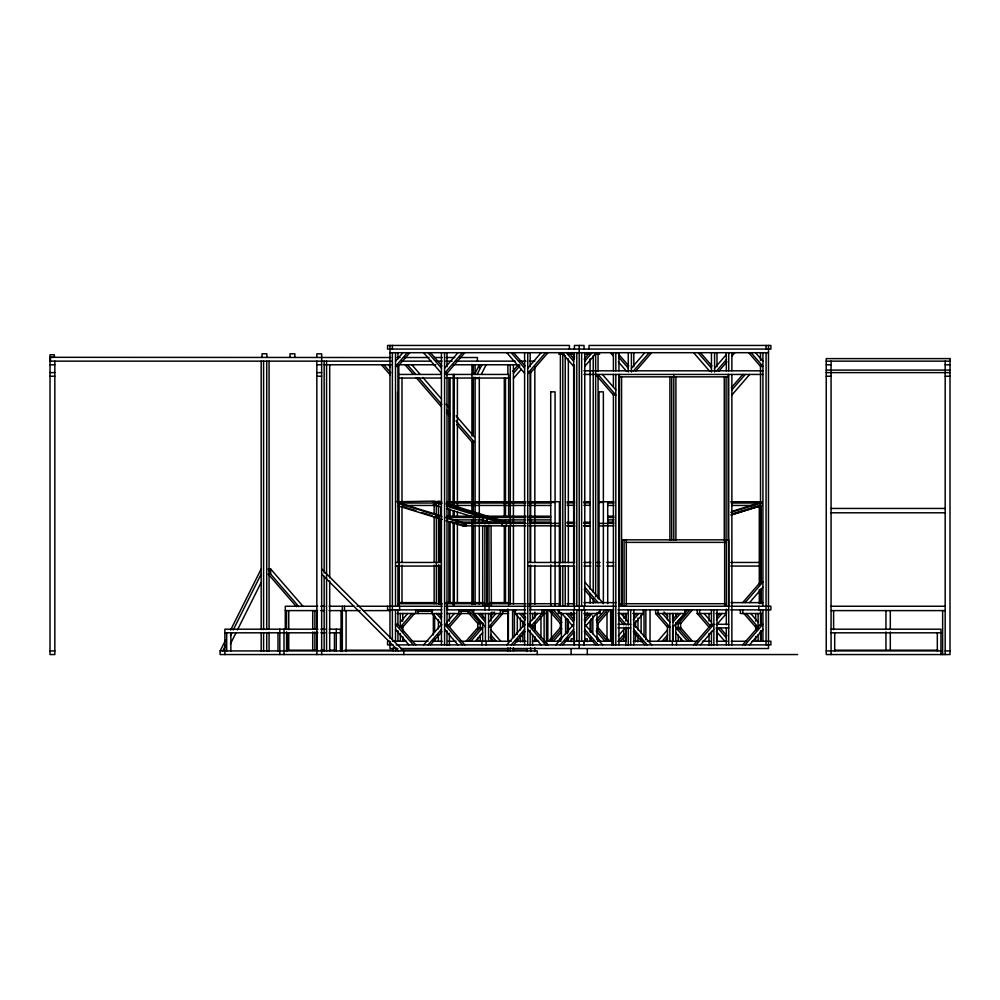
<?xml version="1.0" encoding="UTF-8"?>
<svg xmlns="http://www.w3.org/2000/svg" width="1000" height="1000" viewBox="0 0 1000 1000"><rect width="100%" height="100%" fill="white"/><g stroke="black" fill="none" stroke-linecap="round" stroke-linejoin="round"><path stroke-width="1.5" d="M50 360.95L50.012 354.775L54.363 354.775L54.363 357.312L50.012 357.312L390.725 357.525M326.562 650.925L326.562 361.15M397.55 391.863L397.55 502.425L441.475 516.013M399.137 603.713L399.137 505.875M438.975 565L438.975 603.987L441.875 603.987M438.975 562.038L438.975 518.2M761.112 603.713L761.112 589.712M761.112 581.925L761.137 505.662M501.863 525.812L502.238 523.387L447.163 506.35M506.163 525.812L506.538 523.387L446.312 504.75M510.462 525.812L510.838 523.387L446.213 503.387M463.675 526.175L464.237 523.725L466.413 523.725L465.85 526.175L463.675 526.175L446.062 520.725M463.325 526.1L464.062 523.675M797.675 654.55L220.125 654.55L220.125 650.925L225.75 639.812M230.613 630.087L261.175 568.962M222.75 650.925L225.55 645.337M230.438 635.55L231.838 632.762M233.225 629.963L261.175 574.087M230.425 643.938L236.012 632.762M237.413 629.963L261.163 582.463M475.112 373.312L479.387 364.775L479.3 367.887M477.163 374.338L481.95 364.775M481.35 374.338L486.125 364.775M395.513 361.238L402.9 352.7M407.337 352.7L395.513 366.362L397.925 366.362L409.762 352.7M444.575 368.162L457.962 352.7M462.4 352.7L444.575 373.288L446.987 373.288L464.812 352.7M512.863 371.175L518.4 364.775M513.425 373.312L519.9 365.838M513.425 378.438L521.312 369.325M527.75 368.162L541.138 352.7M545.575 352.7L527.75 373.288L530.163 373.288L547.987 352.7M584.2 359.1L589.75 352.7M584.775 361.238L592.163 352.7M584.775 366.362L596.6 352.7M400.337 622.038L407.738 613.5M412.175 613.5L400.337 627.15L402.75 627.15L414.588 613.5M631.413 368.162L644.812 352.7M633.4 371L649.237 352.7M635.812 371L651.663 352.7M423.6 644.887L441.438 624.3M446.987 622.038L454.375 613.5M428.038 644.887L441.438 629.425M430.45 644.887L441.938 631.625M447.975 626.013L458.812 613.5L458.812 609.875M449.4 627.15L461.225 613.5L461.225 609.875M465.988 641.263L477.825 627.6L482.65 627.6L470.825 641.263M490.2 614.138L492.05 612.013M468.4 641.263L480.238 627.6M490.775 616.275L494.462 612.013M488.575 622.038L495.962 613.5M475.25 641.263L482.65 632.725M714.587 368.162L726.062 354.913M716.575 371L726.475 359.562M718.988 371L726.912 361.85M731.862 356.125L734.837 352.7M506.775 644.887L524.612 624.3M731.375 387.688L742.862 374.438M530.163 622.038L537.55 613.5M511.213 644.887L524.612 629.425M731.875 389.9L745.275 374.438M513.625 644.887L525.112 631.625M531.15 626.013L541.987 613.5L541.987 609.875M731.875 395.025L749.712 374.438M532.575 627.15L544.4 613.5L544.4 609.875M548.55 641.263L560.375 627.6M550.962 641.263L561.812 628.737M553.375 641.263L561.263 632.163M557.812 641.263L561.512 637M555.837 644.887L573.663 624.3M560.275 644.887L573.663 629.425M584.2 619.9L589.75 613.5M562.688 644.887L574.163 631.625M584.775 622.038L592.163 613.5M585.75 626.013L596.6 613.5M596.925 614.138L600.625 609.875M596.188 620.112L605.062 609.875M596.625 622.388L607.475 609.875M598.05 623.538L609.888 609.875M633.625 616.7L636.388 613.5M618.375 635.737L624.312 628.875M633.263 619.9L638.812 613.5M618.713 640.462L624.45 633.837M633.387 624.875L643.238 613.5L643.238 609.875M620.163 641.575L624.95 636.05M672.438 619.9L677.975 613.5M673 622.038L680.4 613.5M657.688 641.263L667.537 629.875M687.613 609.875L675.788 623.538L680.612 623.538L692.45 609.875M673 627.15L684.825 613.5L684.825 609.875M662.125 641.263L667.663 634.862M678.2 623.538L690.037 609.875M664.538 641.263L667.312 638.062M716.8 616.7L719.562 613.5M693.625 644.887L711.45 624.3L713.863 624.3L696.038 644.887M716.438 619.9L721.988 613.5M716.562 624.875L726.413 613.5L726.413 609.875M700.475 644.887L713.863 629.425M742.675 602.625L760.512 582.038L762.925 582.038L745.1 602.625M749.538 602.625L762.925 587.163M742.675 644.887L760.512 624.3L762.925 624.3L745.1 644.887M749.538 644.887L762.925 629.425M731.637 511.463L761.7 502.163M730.875 512.375L762.175 502.688M732.212 513.913L760.088 505.288M731.45 514.825L760.788 505.75M730.875 515.037L762.163 505.35M396.9 501.737L434.562 501.125L441.912 503.387M436.575 501.737L438.862 501.125L441.8 502.025M389.963 352.7L768.475 352.7M558.725 354.15L564.163 354.15M568.275 354.15L574.038 354.15M584.412 354.15L590.163 354.15M594.275 354.15L599.712 354.15M396.962 357.525L400.087 357.525M404.062 357.525L429.038 357.525M434.425 357.525L442.225 357.525M446.2 357.525L454.712 357.525M460.25 357.525L477.413 357.525L477.413 361.15M391.262 361.15L50.012 361.15L50.012 654.55L54.837 654.55L54.837 361.15M401.475 361.15L431.125 361.15M435.812 361.15L442.05 361.15M445.875 361.15L452.125 361.15M456.1 361.15L515.163 361.15M519.237 361.15L526.013 361.15M529.45 361.15L534.837 361.15M826.237 361.15L950 361.15M50.012 364.775L54.837 364.775M316.837 364.775L321.662 364.775M324.15 364.775L391.262 364.775M398.35 364.775L435.812 364.775M452.975 364.775L519.237 364.775M826.237 364.775L831.075 364.775M945.175 364.775L950 364.775M826.237 370.087L950 370.087M583.9 370.812L762.925 370.812M50.012 372.625L54.837 372.625M316.837 372.625L321.662 372.625M826.237 372.625L950 372.625M398.85 374.438L441.138 374.438M445.8 374.438L508.638 374.438L508.638 516.85M583.9 374.438L762.925 374.438M50.012 376.238L54.837 376.238M316.837 376.238L321.662 376.238M826.237 376.238L831.075 376.238M945.175 376.238L950 376.238M619.475 376.85L728.162 376.85M398.85 378.05L441.138 378.05M445.8 378.05L508.638 378.05M475.112 378.438L479.3 378.438M447.062 501.737L525.962 501.737M529.062 501.737L559.412 501.737L559.412 606.25M567.038 501.737L574.65 501.737M583.787 501.737L589.875 501.737M613.9 501.737L599.025 501.737L599.025 599.1M730.775 501.737L761.538 501.737M567.038 502.863L574.65 502.863M583.787 502.863L589.875 502.863M399.513 503.025L436.438 503.025L436.062 505.45L403.425 505.45M446.575 503.025L525.85 503.025M528.962 503.025L550.725 503.025M607.712 503.025L613.925 503.025M731.237 503.025L758.925 503.025M449.325 505.45L525.763 505.45M528.888 505.45L550.725 505.45M567.038 505.312L574.65 505.312M583.787 505.312L589.875 505.312M607.712 505.45L613.95 505.45M731.7 505.45L755.013 505.45M830.888 508.45L945.362 508.45M830.888 512.8L945.362 512.8M446.7 516.2L479 516.2M487.6 516.2L526.087 516.2M529.175 516.2L550.725 516.2M607.712 516.2L613.875 516.2M446.238 517.487L483.162 517.487L482.788 519.9L453.263 519.9M491.75 517.487L525.9 517.487M529 517.487L550.725 517.487M607.712 517.487L613.925 517.487M497.625 519.9L525.737 519.9M528.862 519.9L550.725 519.9M607.712 519.9L613.962 519.9M461.175 522.1L498.088 522.1M506.688 522.1L524.913 522.1M529.462 522.1L550.725 522.1M607.712 522.1L613.787 522.1M567.038 522.263L574.65 522.263M583.787 522.263L589.875 522.263M465.325 523.387L526.175 523.387M529.25 523.387L559.412 523.387M567.038 523.387L574.65 523.387M583.787 523.387L589.875 523.387M599.025 523.387L613.85 523.387M525.95 525.812L464.95 525.812L460.8 524.525M529.05 525.812L555.075 525.837M567.038 525.837L574.65 525.837M583.787 525.837L589.875 525.837M603.362 525.837L613.9 525.812M555.075 525.925L559.412 525.925M567.038 525.925L574.65 525.925M583.787 525.925L589.875 525.925M599.025 525.925L603.362 525.925M621.562 539.837L728.662 539.837L728.662 606.25M626.025 542.375L726.462 542.375M395.513 562.45L441.438 562.45M527.75 562.45L574.55 562.45M583.888 562.45L590.887 562.45M597.013 562.45L600.075 562.45M606.85 562.45L613.85 562.45M730.775 562.45L759.862 562.45M395.513 566.062L441.438 566.062M527.75 566.062L574.55 566.062M583.888 566.062L590.887 566.062M597.013 566.062L600.075 566.062M606.85 566.062L613.85 566.062M730.775 566.062L759.862 566.062M303.087 606.425L270.65 568.962L268.225 568.962L270.65 574.087L298.875 606.688M398.85 602.625L434.925 602.625M445.8 602.625L484.125 602.625M490 602.625L508.638 602.625M583.913 602.625L615.812 602.625M731.012 602.625L762.925 602.625M397.825 603.713L441.875 603.713M445.725 603.713L526.062 603.713M528.862 603.713L559.412 603.713M567.038 603.713L574.65 603.713M626.025 603.713L726.462 603.713M619.475 603.837L622.575 603.837M317.675 606.25L285.287 606.25L285.287 628.787M320.75 606.25L324.9 606.25M329.113 606.25L354.225 606.25M357 606.25L442.088 606.25M445.887 606.25L526.237 606.25M528.862 606.25L615.812 606.25M618.95 606.25L728.737 606.25M730.725 606.25L770.888 606.25L770.888 609.875L730.725 609.875M831.075 606.25L945.175 606.25M441.763 609.875L387.55 609.875L387.55 606.25M446.9 609.875L525.612 609.875M530.075 609.875L613.7 609.875M617.938 609.875L728.737 609.875M285.287 610.6L317.675 610.6M320.75 610.6L324.487 610.6M329.113 610.6L360.125 610.6M363.237 610.6L390.025 610.6M417.8 610.6L431.825 610.6M459.875 610.6L467.675 610.6M501.962 610.6L508.2 610.6M512.875 610.6L515.988 610.6M831.075 610.6L945.175 610.6M417.15 611.013L432.638 611.013M459.875 611.013L468.25 611.013M502.3 611.013L508.5 611.013M397.2 613.5L441.925 613.55M446.9 613.5L470.712 613.55M473.6 609.875L473.6 613.5L508.5 613.55M515.188 609.875L515.188 613.5L526.237 613.5M530.075 613.5L546.525 613.5M574.938 613.5L558.3 613.5L558.3 609.875M583.837 613.5L600.125 613.5L600.125 609.875M617.925 613.5L628.35 613.5M632.825 613.5L643.238 613.5M655.625 609.875L655.625 613.5L684.825 613.5M697.212 609.875L697.212 613.5L711.538 613.5M716 613.5L726.413 613.5M762.15 613.5L740.325 613.5L740.325 609.875M574.038 614.938L571.062 614.938L571.062 612.525M584.412 614.938L590.163 614.938M618 624.3L630.688 624.3M716.05 624.3L728.737 624.3M618 627.925L630.688 627.925M716.05 627.925L728.737 627.925M317.962 629.188L224.875 629.188L224.875 654.55M320.9 629.188L325.2 629.188M329.25 629.188L340.462 629.188L340.462 650.925M831.075 629.188L940.95 629.188L940.95 654.55M224.875 632.812L317.962 632.812M320.9 632.812L325.2 632.812M329.25 632.812L340.462 632.812M831.075 632.812L940.95 632.812M573.5 638.85L571.125 638.85L571.125 641.7M584.938 638.85L587.312 638.85L587.312 641.7M392.375 641.263L406.35 641.263M410.85 641.263L428.1 641.263M432.762 641.263L442.088 641.263M448.075 641.263L456.062 641.263M459.862 641.263L511.188 641.263M515.938 641.263L526.087 641.263M532.275 641.263L538.675 641.263M546 641.263L560.837 641.263M564.963 641.263L593.475 641.263M598.025 641.263L613.125 641.263M617.762 641.263L626.163 641.263L626.163 627.375M633.225 641.263L642.962 641.263M647.25 641.263L697.875 641.263M702.375 641.263L710.138 641.263M716.35 641.263L727.225 641.263M731.188 641.263L746.725 641.263M752.075 641.263L770.888 641.263L770.888 644.887L396.163 644.887M393.062 644.887L387.55 644.887L387.55 641.263L389.963 641.263L389.963 648.512L397.887 648.512M400.825 648.512L768.475 648.512L768.475 345.45M286.562 650.2L317.712 650.2M320.825 650.2L324.575 650.2M329.25 650.2L334.837 650.2M344.837 650.2L393.15 650.2M400.938 650.2L508.488 650.2M512.863 650.2L526.888 650.2M835.163 650.2L937.962 650.2M50.012 650.925L54.837 650.925M220.125 650.925L537.25 650.925L537.25 654.55M826.237 650.925L940.95 650.925M945.175 650.925L950 650.925M438.975 518.538L441.875 519.212M432.275 501.737L441.2 504.5M433.288 504.588L440.825 506.925M446.788 508.762L472.088 516.6M481.025 519.362L491.45 522.587M445.875 517.375L466.413 523.725M397.738 503.15L441.962 516.825M446.375 518.2L464.237 523.725M402.75 506.65L415.962 510.737M421.825 512.55L432.1 515.737M435.037 516.638L439.438 518M451.175 521.638L461.45 524.812M397.65 505.75L441.938 519.475M321.662 568.962L403.625 650.925M321.662 574.087L398.5 650.925M755.525 352.7L762.925 361.238M751.1 352.7L762.925 366.362L760.512 366.362L748.675 352.7M700.475 352.7L711.95 365.95M698.062 352.7L711.45 368.162M693.625 352.7L709.475 371M618.25 353.8L628.775 365.95M618.713 357.113L628.275 368.162M610.45 352.7L613.425 356.125M618.375 361.85L626.3 371M602.425 374.438L615.812 389.9M597.987 374.438L615.812 395.025L613.4 395.025L595.575 374.438M568.688 352.7L574.237 359.1M566.275 352.7L573.663 361.238M561.838 352.7L573.663 366.362M750.7 613.5L758.1 622.038M746.263 613.5L758.1 627.15L755.675 627.15L743.85 613.5M513.625 352.7L525.112 365.95M511.213 352.7L524.612 368.162M506.775 352.7L524.612 373.288M719.975 627.725L726.912 635.737M717.562 627.725L726.475 638.025M704.062 613.5L711.45 622.038M716.5 631.625L725.113 641.575M710.462 626.013L699.625 613.5L699.625 609.875M697.212 613.5L709.038 627.15M692.45 641.263L680.612 627.6L675.788 627.6L687.613 641.263M678.2 627.6L690.037 641.263M663.962 612.013L667.663 616.275M662.475 613.5L669.862 622.038M675.788 632.725L683.188 641.263M430.45 352.7L441.938 365.95M655.625 613.5L667.45 627.15L669.862 627.15L658.037 613.5L658.037 609.875M428.038 352.7L441.438 368.162M423.6 352.7L441.438 373.288M411.763 364.637L419.825 373.963M422.85 377.45L441 398.4M446.037 404.225L449.062 407.725M456.125 415.863L474.263 436.825M633.825 624.3L651.663 644.887M407.337 364.663L415.45 374.025M418.488 377.537L441.812 404.475M446.887 410.325L449.925 413.837M456.012 420.863L474.263 441.938M620.887 613.5L628.275 622.038M404.925 364.663L413.038 374.025M416.075 377.537L441.425 406.812M446.5 412.663L449.538 416.175M456.637 424.375L472.863 443.113M633.825 629.425L647.225 644.887M633.325 631.625L644.812 644.887M618.413 615.775L626.3 624.875M618.962 619.188L623.888 624.875M584.775 582.038L602.6 602.625M584.775 587.163L598.162 602.625M584.263 589.375L595.75 602.625M388.288 364.775L390.138 366.912M383.85 364.775L390.75 372.738M381.438 364.775L390.3 375.012M598.05 627.6L609.888 641.263M596.625 628.737L607.475 641.263M596.188 631.025L605.062 641.263M596.925 637L600.625 641.263M584.775 624.3L602.6 644.887M584.775 629.425L598.162 644.887M568.688 613.5L574.237 619.9M584.263 631.625L595.75 644.887M566.275 613.5L573.663 622.038M561.838 613.5L572.675 626.013M557.812 609.875L561.512 614.138M553.375 609.875L561.263 618.975M550.962 609.875L561.812 622.388M548.55 609.875L560.375 623.538M522.05 613.5L525.737 617.762M547.987 644.887L530.163 624.3L527.75 624.3L545.575 644.887M519.625 613.5L525.175 619.9M515.188 613.5L525.05 624.875M527.75 629.425L541.138 644.887M480.462 613.5L485.075 618.825M478.038 613.5L485.438 622.038M490.9 629.875L500.75 641.263M470.825 609.875L482.65 623.538L477.825 623.538L465.988 609.875M473.6 613.5L485.438 627.15M490.775 634.862L496.312 641.263M468.4 609.875L480.238 623.538M490.2 637L493.9 641.263M438.875 613.5L441.637 616.7M464.812 644.887L446.987 624.3L444.575 624.3L462.4 644.887M436.45 613.5L441.075 618.825M441.875 624.875L432.013 613.5L432.013 609.875M444.575 629.425L457.962 644.887M415.75 644.887L397.925 624.3L395.513 624.3L413.338 644.887M395.513 629.425L408.9 644.887M296.462 606.688L268.225 574.087L270.65 574.087L270.65 568.962M491.05 526.013L491.375 606.25M488.862 525.087L489.1 609.875M486.65 519.788L486.662 522.9M486.675 526L487.013 603.713M945.175 361.15L945.175 654.55M942.638 610.6L942.638 654.55M937.325 632.812L937.325 650.925M890.3 610.6L890.3 628.875M890.3 631.925L890.3 650.2M885.95 610.6L885.95 628.875M885.95 631.925L885.95 650.2M834.7 632.812L834.7 650.925M833.612 610.6L833.612 629.612M831.075 361.15L831.075 654.55M766.062 345.45L766.062 349.075M766.062 352.7L766.062 644.887M762.925 352.7L762.925 606.25M762.925 609.875L762.925 641.263M761.237 613.5L761.237 624.288M761.237 632.013L761.237 641.263M760.512 352.7L760.512 360.475M760.512 365.138L760.512 582.913M760.512 589.138L760.512 603.138M760.512 609.875L760.512 624.825M760.512 630.8L760.512 641.263M759.3 505.538L759.3 585.075M759.3 589.738L759.3 603.713M758.812 606.25L758.812 609.875M758.1 613.5L758.1 628.925M758.1 635.087L758.1 641.263M755.675 613.5L755.675 621.213M755.675 625.837L755.675 630.462M755.675 636.638L755.675 641.263M742.738 609.875L742.738 613.5M731.875 352.7L731.875 370.812M731.875 374.438L731.875 644.887M728.737 352.7L728.737 370.812M728.737 374.438L728.737 644.887M728.162 374.438L728.162 540.087M726.462 539.837L726.462 606.25M726.325 352.7L726.325 370.812M726.325 609.138L726.325 624.675M726.325 627.788L726.325 644.887M726.075 376.85L726.075 540.087M724.663 539.837L724.663 606.25M724.262 376.85L724.262 540.087M717 352.7L717 366.763M717 609.875L717 644.887M716.675 612.863L716.675 615.85M716.675 627.812L716.675 641.263M714.587 352.7L714.587 372M713.863 609.875L713.863 644.887M711.45 352.7L711.45 372M711.45 609.875L711.45 625.875M711.45 631.188L711.45 645.462M709.038 613.5L709.038 621.1M709.038 633.288L709.038 645.462M680.612 622.75L680.612 628.925M680.612 638.175L680.612 641.263M678.2 622.75L678.2 628.925M678.2 635.087L678.2 641.263M676.525 641.263L676.525 644.887M675.913 376.85L675.913 540.087M675.788 613.5L675.788 616.575M675.788 622.75L675.788 641.263M673.812 374.438L673.812 540.087M673 613.5L673 641.263M672.65 613.5L672.65 619.663M672.65 625.837L672.65 641.263M672.337 641.263L672.337 644.887M671.725 376.85L671.725 540.087M669.912 376.85L669.912 540.087M669.862 613.5L669.862 641.263M667.45 613.5L667.45 619.663M667.45 625.837L667.45 641.263M650.037 609.875L650.037 641.263M645.85 609.875L645.85 639.775M644.038 609.875L644.038 636.775M641.125 614.987L641.125 632.925M641.125 638.913L641.125 641.9M637.987 617.975L637.987 629.938M637.987 635.913L637.987 641.9M635.575 620.962L635.575 626.95M635.575 632.925L635.575 641.9M633.825 352.7L633.825 366.763M633.825 609.875L633.825 644.887M631.413 352.7L631.413 372M630.688 609.875L630.688 644.887M628.275 352.7L628.275 372M628.275 609.875L628.275 625.1M628.275 627.2L628.275 645.462M626.3 539.837L626.3 606.25M626.163 613.5L626.163 619.663M625.862 613.5L625.862 621.1M625.862 627.2L625.862 645.462M624.1 539.837L624.1 606.25M623.737 613.5L623.737 618.125M623.737 627.375L623.737 641.263M622.288 539.837L622.288 606.25M621.562 376.85L621.562 606.25M619.475 374.438L619.475 606.25M618.95 352.7L618.95 370.812M618.95 374.438L618.95 644.887M615.812 352.7L615.812 370.812M615.812 374.438L615.812 644.887M613.4 352.7L613.4 370.812M613.4 374.438L613.4 386.863M613.4 393.088L613.4 644.887M611.912 609.875L611.912 644.887M610.625 609.875L610.625 641.263M607.712 501.737L607.712 603.713M607 612.863L607 639.775M603.362 501.737L603.362 603.713M598.05 354.15L598.05 371.262M598.05 375.938L598.05 598.475M598.062 622.688L598.062 628.875M598.062 638.162L598.062 641.263M597.013 612.863L597.013 639.775M595.638 354.15L595.638 596.912M593.225 355.7L593.225 592.25M593.225 598.475L593.225 603.138M592.837 615.85L592.837 633.787M591.025 618.837L591.025 632.3M591.025 638.275L591.025 641.263M590.087 358.812L590.087 589.138M590.087 593.8L590.087 603.138M590.087 621.138L590.087 631.975M590.087 638.162L590.087 641.263M589.038 349.075L589.038 345.45L770.888 345.45L770.888 349.075L387.55 349.075L387.55 345.45L569.4 345.45L569.4 349.075M587.375 612.525L587.375 614.938M587.312 648.838L587.312 654.55M584.775 352.7L584.775 606.25M584.775 609.875L584.775 641.263M584.188 641.263L584.188 644.887M584.05 349.075L584.05 345.45L574.388 345.45L574.388 349.075M584.05 606.25L584.05 609.875M584.05 641.263L584.05 644.887M581.638 352.7L581.638 606.25M581.638 609.875L581.638 641.263M579.212 345.45L579.212 648.512M576.8 352.7L576.8 606.25M576.8 609.875L576.8 641.263M574.388 354.15L574.388 358.812M574.388 365.037L574.388 562.675M574.388 565.788L574.388 609.875M574.388 612.712L574.388 619.663M574.388 631.975L574.388 644.887M574.25 641.263L574.25 644.887M573.663 352.7L573.663 606.25M573.663 609.875L573.663 641.263M571.125 648.838L571.125 654.55M568.35 358.812L568.35 562.675M568.35 565.788L568.35 606.25M568.35 619.587L568.35 631.975M568.35 638.162L568.35 641.263M567.413 618.837L567.413 633.787M567.413 638.275L567.413 641.263M565.6 617.35L565.6 633.787M565.212 355.7L565.212 562.675M565.212 565.788L565.212 606.25M562.8 354.15L562.8 562.675M562.8 565.788L562.8 606.25M561.425 612.863L561.425 639.775M560.388 354.15L560.388 562.675M560.388 565.788L560.388 606.25M560.375 622.688L560.375 628.875M560.375 638.162L560.375 641.263M555.075 501.737L555.075 606.25M551.438 611.362L551.438 639.775M550.725 501.737L550.725 562.225M550.725 564.837L550.725 606.25M547.812 609.875L547.812 641.263M546.525 609.875L546.525 644.887M544.113 609.875L544.113 641.9M540.975 616.487L540.975 637.413M534.837 366.325L534.837 521.85M534.837 524.95L534.837 562.275M534.837 565.388L534.837 604.263M534.837 612.05L534.837 616.712M534.837 622.925L534.837 630.7M534.837 636.925L534.837 641.587M534.837 647.812L534.837 650.925M534.688 613.5L534.688 618.125M534.688 622.75L534.688 630.462M534.688 636.638L534.688 641.263M532.575 613.5L532.575 619.587M532.575 625.675L532.575 628.713M532.575 634.812L532.575 645.462M530.662 370.988L530.662 521.85M530.662 524.95L530.662 562.275M530.662 565.388L530.662 604.263M530.688 606.25L530.688 609.875M530.662 647.812L530.662 651.513M530.163 352.7L530.163 366.763M530.163 373.013L530.163 562.075M530.163 565.2L530.163 626.138M530.163 630.237L530.163 645.462M527.75 352.7L527.75 644.887M526.888 648.487L526.888 651.513M524.612 352.7L524.612 644.887M522.863 620.962L522.863 626.95M522.863 632.925L522.863 641.9M520.45 617.975L520.45 629.938M520.45 635.913L520.45 641.9M517.312 614.987L517.312 634.425M517.312 638.913L517.312 641.9M514.4 609.875L514.4 636.775M513.425 364.775L513.425 521.85M513.425 524.95L513.425 604.263M513.425 647.812L513.425 650.925M512.587 609.875L512.587 638.275M510.288 364.775L510.288 521.85M510.288 524.95L510.288 604.263M510.288 647.812L510.288 650.925M508.638 519.975L508.638 523.088M508.638 526.213L508.638 605.037M508.4 609.875L508.4 641.263M507.875 364.775L507.875 374.1M507.875 608.938L507.875 641.587M507.875 647.812L507.875 650.925M505.5 378.05L505.5 516.85M505.5 519.975L505.5 523.088M505.5 526.213L505.5 602.625M504.3 378.05L504.3 516.85M504.3 526.213L504.3 602.625M502.812 609.875L502.812 613.5L490.988 627.15L488.575 627.15L500.4 613.5L500.4 609.875M490.988 613.5L490.988 621.213M490.988 625.837L490.988 641.263M488.575 613.5L488.575 641.263M487.025 519.9L487.025 523.013M487.025 526.112L487.025 606.25M486.1 641.263L486.1 644.887M485.438 613.5L485.438 641.263M484.862 525.2L484.913 609.875M482.663 519.9L482.663 523M482.663 526.112L482.688 606.25M482.65 613.5L482.65 618.125M482.65 622.75L482.65 641.263M481.912 641.263L481.912 644.887M480.238 622.75L480.238 628.925M480.238 635.087L480.238 641.263M479.3 377.212L479.3 514.062M479.3 518.737L479.3 521.85M479.3 524.95L479.3 604.263M477.825 622.75L477.825 628.925M477.825 638.175L477.825 641.263M475.112 364.775L475.112 374.1M475.112 377.212L475.112 512.513M475.112 518.737L475.112 521.85M475.112 524.95L475.112 604.263M473.312 364.775L473.312 374.1M473.312 377.212L473.312 436.312M473.312 440.975L473.312 512.513M473.312 518.737L473.312 521.85M473.312 524.95L473.312 604.263M471.938 364.263L471.938 435.925M471.938 442.163L471.938 512.263M471.938 520.062L471.938 604.188M457.4 378.05L457.4 507.5M457.4 512.175L457.4 516.85M457.4 519.975L457.4 602.625M454.263 374.438L454.263 505.938M454.263 510.613L454.263 516.85M454.263 523.088L454.263 605.037M453.225 374.438L453.062 505.938M453.225 510.613L453.062 516.85M453.225 523.088L453.225 605.037M450.087 378.05L450.087 502.812M450.087 509.05L450.087 516.85M450.087 521.538L450.087 602.625M449.4 613.5L449.4 621.1M449.4 633.288L449.4 645.462M448.875 378.05L448.875 502.812M448.875 509.05L448.875 516.85M448.875 521.538L448.875 602.625M447.512 606.25L447.512 609.875M446.987 352.7L446.987 366.763M446.987 373.013L446.987 626.138M446.987 630.825L446.987 645.462M444.575 352.7L444.575 644.887M441.438 352.7L441.438 644.887M440.788 519.125L440.788 562.188M440.788 565.262L440.788 603.713M440.7 507.1L440.7 516.45M438.5 504.862L438.525 562.025M438.5 565.1L438.525 603.713M438.375 619.738L438.375 628.875M438.375 634.963L438.375 641.062M436.35 505.6L436.35 603.713M434.613 615.163L434.613 631.925M434.613 638.013L434.613 641.062M434.15 504.925L434.15 514.188M434.15 517.275L434.15 562.038M434.15 565.125L434.15 603.713M433.35 613.638L433.35 634.963M418.113 609.875L418.113 613.5M415.7 609.875L415.7 613.5M403.762 650.925L403.762 654.55M402.75 613.5L402.75 621.213M402.75 625.837L402.75 632.013M402.75 636.638L402.75 641.263M401.987 378.05L401.987 502.812M401.987 505.938L401.987 562.075M401.987 565.2L401.987 602.625M400.337 613.5L400.337 627.375M400.337 633.55L400.337 641.263M399.625 606.25L399.625 609.875M398.812 364.775L398.812 562.275M398.85 565.2L398.85 605.037M397.925 352.7L397.925 358.925M397.925 365.138L397.925 562.7M397.925 565.8L397.925 606.25M397.925 609.875L397.925 624.825M397.925 630.8L397.925 641.263M395.675 647.812L395.675 650.925M395.513 352.7L395.513 606.25M395.513 609.875L395.513 641.263M393.263 647.812L393.263 650.925M392.375 345.45L392.375 349.075M392.375 352.7L392.375 639.775M389.963 345.45L389.963 638.275M346.1 610.6L346.1 651.513M344.538 606.25L344.538 610.6M342.337 606.25L342.337 651.513M341.075 610.6L341.075 651.513M336.275 629.188L336.275 650.925M334.462 632.812L334.462 650.925M329.7 364.775L329.7 577.825M329.7 580.938L329.7 650.925M324.15 361.15L324.15 573.162M324.15 576.275L324.15 650.925M321.662 654.55L321.662 353.825L316.837 353.825L316.837 357.45M317.1 610.6L317.1 628.875M317.1 631.925L317.1 650.2M316.837 361.15L316.837 654.55M314.9 610.6L314.9 628.875M314.9 631.925L314.9 650.2M312.725 610.6L312.725 628.875M312.725 631.925L312.725 650.2M294.862 357.425L294.862 353.8L290.038 353.8L290.038 357.425M288.75 610.925L288.75 629.612M288.75 632.737L288.75 649.875M287.337 632.812L287.337 650.925M286.562 610.6L286.562 628.787M286.562 631.812L286.562 651.513M284 629.188L284 654.55M279.812 629.188L279.812 654.55M278 632.812L278 650.925M269.075 361.15L269.075 629.113M269.075 632.225L269.075 650.925M266.85 357.413L266.85 353.787L262.025 353.787L262.025 357.413M266.725 361.15L266.725 629.575M266.725 632.7L266.725 651.425M263.587 361.15L263.587 629.575M263.587 632.7L263.587 651.425M261.175 361.15L261.175 629.575M261.175 632.7L261.175 651.425M230.875 632.812L230.875 650.925M226.688 632.812L226.688 650.925M50.475 357.525L50.475 361.15M550.725 391.863L550.725 502.425L555.075 502.425L555.075 391.863L550.725 391.863M599.025 391.863L599.025 502.425L603.362 502.425L603.362 391.863L599.025 391.863M950 358.612L826.237 358.612L826.237 654.55L950 654.55L950 358.612"/></g></svg>
